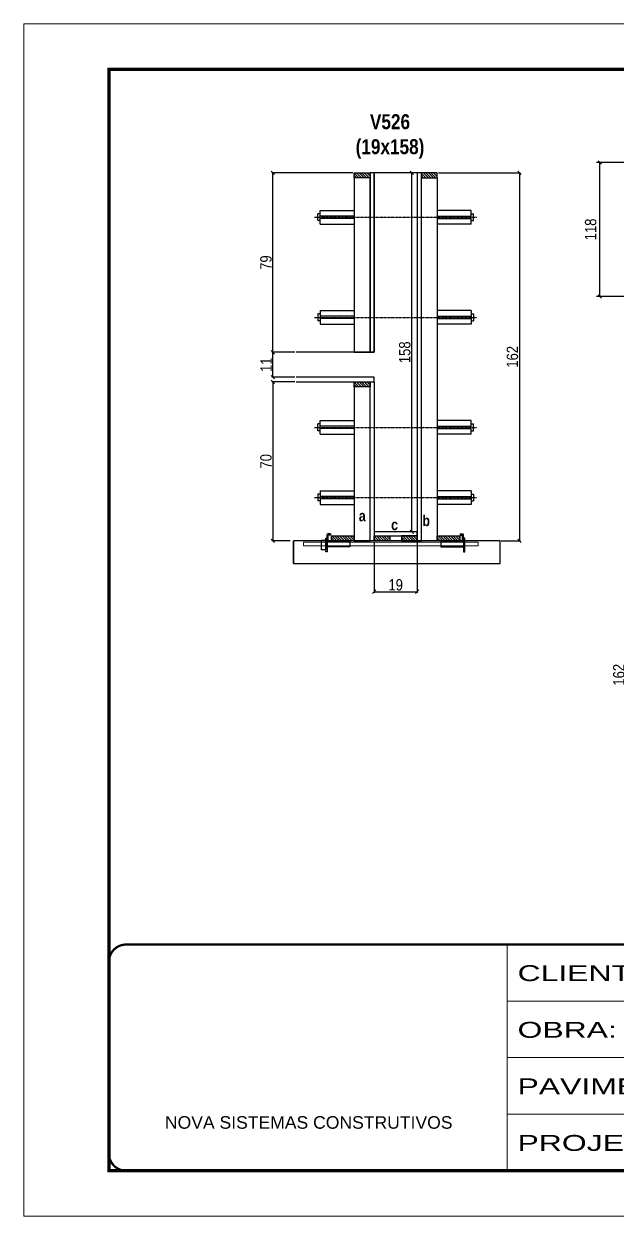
# Model space of a CAD drawing. Extents: x 13154 to 22413, y 1253 to 30260.
# Drawn here: x 14753 to 15275, y 20779 to 21829 of the extents above; entities that cross this region are included whole.
import ezdxf

# ---------------------------------------------------------------- set-up
doc = ezdxf.new("R2010")
doc.units = 0
for name, pattern in [('CONTINUO', [0]), ('DASHED', [0.75, 0.5, -0.25]), ('HIDDEN', [0.375, 0.25, -0.125])]:
    doc.linetypes.add(name, pattern=pattern)
for name, color, linetype in [('barrote', 251, 'Continuous'), ('COTA', 241, 'Continuous'), ('detalhes', 4, 'Continuous'), ('NOMENCLATURA', 7, 'Continuous'), ('Painéis', 200, 'Continuous'), ('presilha', 1, 'Continuous'), ('SARR_2.2x10', 60, 'Continuous'), ('SARR_2.2x7', 40, 'Continuous'), ('SARR_3.5x7', 81, 'Continuous'), ('TENSOR', 3, 'Continuous')]:
    doc.layers.add(name, color=color, linetype=linetype)
for name, color, linetype, lineweight in [('CONCRETO', 251, 'Continuous', 25), ('Folhas', 255, 'Continuous', 9), ('SARRAFO DE PRESSAO', 251, 'DASHED', 9), ('SCO-___-LAJ', 2, 'Continuous', 0)]:
    doc.layers.add(name, color=color, linetype=linetype, lineweight=lineweight)
doc.styles.add('ARIAL', font='arial.ttf')
doc.styles.add('COTA TECNICA', font='techl___.ttf', dxfattribs={"height": 10})
doc.styles.add('COTA TECNICA 2X', font='techl___.ttf', dxfattribs={"height": 10})
doc.styles.add('TECNICA', font='techb___.ttf', dxfattribs={"height": 10})
doc.styles.add('Tecnologia', font='')
doc.styles.get('Tecnologia').set_extended_font_data('Forgotten Futurist')
doc.dimstyles.new('PAINEL', dxfattribs={"dimtxt": 10, "dimasz": 3, "dimexe": 3, "dimexo": 3, "dimgap": 3, "dimtad": 1, "dimdec": 1, "dimzin": 12, "dimdsep": 46, "dimtxsty": 'COTA TECNICA', "dimblk1": 'OBLIQUE', "dimblk2": 'OBLIQUE', "dimsah": 1, "dimcen": 0.9, "dimclrd": 4, "dimclre": 4, "dimclrt": 240, "dimadec": 1, "dimazin": 3, "dimtfac": 1, "dimtdec": 1, "dimtmove": 0, "dimatfit": 3, "dimfxl": 1, "dimtolj": 1, "dimtzin": 12, "dimarcsym": 0})
doc.dimstyles.new('SECAO', dxfattribs={"dimscale": 0.333333, "dimtxt": 5, "dimasz": 9, "dimexe": 3, "dimexo": 3, "dimgap": 3, "dimtad": 1, "dimdec": 1, "dimlfac": 0.5, "dimzin": 12, "dimdsep": 46, "dimtxsty": 'COTA TECNICA 2X', "dimblk1": 'OBLIQUE', "dimblk2": 'OBLIQUE', "dimsah": 1, "dimcen": 0.9, "dimclrd": 4, "dimclre": 4, "dimclrt": 240, "dimadec": 1, "dimazin": 3, "dimtfac": 1, "dimtdec": 1, "dimtmove": 0, "dimatfit": 3, "dimfxl": 1, "dimtolj": 1, "dimtzin": 12, "dimarcsym": 0})

# ---------------------------------------------------------------- blocks, each defined once
blk = doc.blocks.new('9999999999')
at = {"color": 30, "linetype": 'CONTINUO'}
for p, q in [((98564.6, 34230.2), (98564.6, 34429.4)), ((98564.6, 34379.6), (99584, 34379.6)), ((98564.6, 34329.8), (99488, 34329.8)), ((98564.6, 34280), (99488, 34280))]:
    blk.add_line(p, q, dxfattribs=at)
at = {"color": 30, "linetype": 'CONTINUO', "const_width": 2}
blk.add_lwpolyline([(99584, 34230.2), (99584, 34414.4, 0.414214), (99569, 34429.4), (98229, 34429.4, 0.414214), (98214, 34414.4), (98214, 34245.2, 0.414214), (98229, 34230.2), (99584, 34230.2)], format="xyb", dxfattribs=at)
at = {"layer": 'Folhas'}
blk.add_lwpolyline([(98139, 34190.2), (99624, 34190.2), (99624, 35240.2), (98139, 35240.2)], close=True, dxfattribs=at)
at = {"layer": 'Folhas', "color": 30, "const_width": 3}
blk.add_lwpolyline([(98214, 34230.2), (99584, 34230.2), (99584, 35200.2), (98214, 35200.2)], close=True, dxfattribs=at)
at = {"color": 7, "linetype": 'Continuous', "ltscale": 5, "style": 'ARIAL'}
blk.add_text('NOVA SISTEMAS CONSTRUTIVOS', height=11.059, dxfattribs=at).set_placement((98263.2, 34267.2))
at = {"layer": 'Folhas', "color": 7, "style": 'Tecnologia', "width": 1.5}
for s, p in [('CLIENTE:', (98573.7, 34397.2)), ('OBRA:', (98573.7, 34347.3)), ('PAVIMENTO:', (98573.7, 34297.5)), ('PROJETO:', (98573.7, 34247.7))]:
    blk.add_text(s, height=14, dxfattribs=at).set_placement(p)
blk = doc.blocks.new('_Oblique')
at = {"color": 0, "linetype": 'ByBlock', "lineweight": -2}
blk.add_line((-0.5, -0.5), (0.5, 0.5), dxfattribs=at)
blk = doc.blocks.new('*D729')
at = {"layer": 'COTA', "color": 4, "lineweight": -2, "transparency": 16777216}
for p, q in [((15307.7, 21707.1), (15257.1, 21707.1)), ((15260.1, 21589.1), (15260.1, 21707.1)), ((15307.7, 21589.1), (15257.1, 21589.1))]:
    blk.add_line(p, q, dxfattribs=at)
at = {"layer": 'Defpoints', "color": 0, "transparency": 16777216}
for p in [(15260.1, 21707.1), (15310.7, 21707.1), (15310.7, 21589.1)]:
    blk.add_point(p, dxfattribs=at)
at = {"layer": 'COTA', "color": 4, "lineweight": -2, "transparency": 16777216, "xscale": 3, "yscale": 3, "zscale": 3}
for p, rotation in [((15260.1, 21707.1), 90), ((15260.1, 21589.1), 270)]:
    blk.add_blockref('_Oblique', p, dxfattribs=dict(at, rotation=rotation))
at = {"layer": 'COTA', "color": 240, "transparency": 16777216, "insert": (15252, 21648.1), "char_height": 10, "attachment_point": 5, "rotation": 90, "style": 'COTA TECNICA'}
blk.add_mtext('\\A1;118', dxfattribs=at)
blk = doc.blocks.new('*D732')
at = {"layer": 'COTA', "color": 4, "lineweight": -2, "transparency": 16777216}
for p, q in [((15307.7, 21336.9), (15282, 21336.9)), ((15285, 21336.9), (15285, 21174.9)), ((15307.7, 21174.9), (15282, 21174.9))]:
    blk.add_line(p, q, dxfattribs=at)
at = {"layer": 'Defpoints', "color": 0, "transparency": 16777216}
for p in [(15310.7, 21336.9), (15285, 21174.9), (15310.7, 21174.9)]:
    blk.add_point(p, dxfattribs=at)
at = {"layer": 'COTA', "color": 4, "lineweight": -2, "transparency": 16777216, "xscale": 3, "yscale": 3, "zscale": 3}
for p, rotation in [((15285, 21336.9), 90), ((15285, 21174.9), 270)]:
    blk.add_blockref('_Oblique', p, dxfattribs=dict(at, rotation=rotation))
at = {"layer": 'COTA', "color": 240, "transparency": 16777216, "insert": (15276.8, 21255.9), "char_height": 10, "attachment_point": 5, "rotation": 90, "style": 'COTA TECNICA'}
blk.add_mtext('\\A1;162', dxfattribs=at)
blk = doc.blocks.new('PRESILHA METÁLICA 1')
at = {"layer": 'presilha'}
for p, q in [((7.5, 10.6), (7.5, 19.9)), ((12, 21), (8.6, 21)), ((9, 11.6), (9, 18.9)), ((12, 19.5), (9.6, 19.5)), ((12, 21), (12, 19.5)), ((0, 13), (6, 13)), ((0, 13), (0, 0)), ((6, 0), (0, 0)), ((6, 15.5), (7.5, 15.5)), ((6, -2.5), (6, 15.5)), ((6, 13), (6, 0)), ((7.5, 15.5), (7.5, -2.5)), ((37.5, 4.1), (7.5, 4.1)), ((37.5, 11), (9.6, 11)), ((37.5, 11), (37.5, 4.1)), ((7.5, -2.5), (6, -2.5))]:
    blk.add_line(p, q, dxfattribs=at)
for centre, radius, start, end in [((8.6, 19.9), 1.14, 90, 180), ((9.6, 18.9), 0.57, 90, 180), ((9.6, 11.6), 0.57, 180, 270)]:
    blk.add_arc(centre, radius, start, end, dxfattribs=at)
blk = doc.blocks.new('PRESILHA METÁLICA 2')
at = {"layer": 'presilha'}
for p, q in [((-5.2, 23.5), (-5.2, 22)), ((-5.2, 23.5), (-1.9, 23.5)), ((-5.2, 22), (-2.8, 22)), ((-2.2, 14.1), (-2.2, 21.4)), ((0.8, 18), (-0.8, 18)), ((-0.8, 18), (-0.8, 0)), ((-0.8, 14.6), (-0.8, 22.4)), ((0.8, 0), (0.8, 18)), ((-30.8, 13.5), (-30.8, 6.6)), ((-30.8, 13.5), (-2.8, 13.5)), ((-30.8, 6.6), (-0.8, 6.6)), ((-0.8, 0), (0.8, 0))]:
    blk.add_line(p, q, dxfattribs=at)
for centre, radius, start, end in [((-2.8, 21.4), 0.57, 0, 90), ((-1.9, 22.4), 1.14, 0, 90), ((-2.8, 14.1), 0.57, 270, 0)]:
    blk.add_arc(centre, radius, start, end, dxfattribs=at)
blk = doc.blocks.new('*D741')
at = {"layer": 'COTA', "color": 4, "lineweight": -2, "transparency": 16777216}
for p, q in [((14991.6, 21513.9), (14971.2, 21513.9)), ((14972.2, 21513.9), (14972.2, 21373.9)), ((14987.5, 21373.9), (14971.2, 21373.9))]:
    blk.add_line(p, q, dxfattribs=at)
at = {"layer": 'Defpoints', "color": 0, "transparency": 16777216}
for p in [(14992.6, 21513.9), (14972.2, 21373.9), (14988.5, 21373.9)]:
    blk.add_point(p, dxfattribs=at)
at = {"layer": 'COTA', "color": 4, "lineweight": -2, "transparency": 16777216, "xscale": 3, "yscale": 3, "zscale": 3}
for p, rotation in [((14972.2, 21513.9), 90), ((14972.2, 21373.9), 270)]:
    blk.add_blockref('_Oblique', p, dxfattribs=dict(at, rotation=rotation))
at = {"layer": 'COTA', "color": 240, "transparency": 16777216, "insert": (14966.1, 21443.9), "char_height": 10, "attachment_point": 5, "rotation": 90, "style": 'COTA TECNICA 2X'}
blk.add_mtext('\\A1;70', dxfattribs=at)
blk = doc.blocks.new('*D742')
at = {"layer": 'COTA', "color": 4, "lineweight": -2, "transparency": 16777216}
for p, q in [((14991.6, 21539.9), (14971.2, 21539.9)), ((14972.2, 21517.9), (14972.2, 21539.9)), ((14991.6, 21517.9), (14971.2, 21517.9))]:
    blk.add_line(p, q, dxfattribs=at)
at = {"layer": 'Defpoints', "color": 0, "transparency": 16777216}
for p in [(14972.2, 21539.9), (14992.6, 21539.9), (14992.6, 21517.9)]:
    blk.add_point(p, dxfattribs=at)
at = {"layer": 'COTA', "color": 4, "lineweight": -2, "transparency": 16777216, "xscale": 3, "yscale": 3, "zscale": 3}
for p, rotation in [((14972.2, 21539.9), 90), ((14972.2, 21517.9), 270)]:
    blk.add_blockref('_Oblique', p, dxfattribs=dict(at, rotation=rotation))
at = {"layer": 'COTA', "color": 240, "transparency": 16777216, "insert": (14966.2, 21528.9), "char_height": 10, "attachment_point": 5, "rotation": 90, "style": 'COTA TECNICA 2X'}
blk.add_mtext('\\A1;11', dxfattribs=at)
blk = doc.blocks.new('*D743')
at = {"layer": 'COTA', "color": 4, "lineweight": -2, "transparency": 16777216}
for p, q in [((15117.9, 21697.9), (15190.2, 21697.9)), ((15189.2, 21697.9), (15189.2, 21373.9)), ((15173.1, 21373.9), (15190.2, 21373.9))]:
    blk.add_line(p, q, dxfattribs=at)
at = {"layer": 'Defpoints', "color": 0, "transparency": 16777216}
for p in [(15116.9, 21697.9), (15172.1, 21373.9), (15189.2, 21373.9)]:
    blk.add_point(p, dxfattribs=at)
at = {"layer": 'COTA', "color": 4, "lineweight": -2, "transparency": 16777216, "xscale": 3, "yscale": 3, "zscale": 3}
for p, rotation in [((15189.2, 21697.9), 90), ((15189.2, 21373.9), 270)]:
    blk.add_blockref('_Oblique', p, dxfattribs=dict(at, rotation=rotation))
at = {"layer": 'COTA', "color": 240, "transparency": 16777216, "insert": (15183.1, 21535.9), "char_height": 10, "attachment_point": 5, "rotation": 90, "style": 'COTA TECNICA 2X'}
blk.add_mtext('\\A1;162', dxfattribs=at)
blk = doc.blocks.new('*D744')
at = {"layer": 'COTA', "color": 4, "lineweight": -2, "transparency": 16777216}
for p, q in [((15061.3, 21372.9), (15061.3, 21328.1)), ((15099.3, 21372.9), (15099.3, 21328.1)), ((15061.3, 21329.1), (15099.3, 21329.1))]:
    blk.add_line(p, q, dxfattribs=at)
at = {"layer": 'Defpoints', "color": 0, "transparency": 16777216}
for p in [(15061.3, 21373.9), (15099.3, 21373.9), (15099.3, 21329.1)]:
    blk.add_point(p, dxfattribs=at)
at = {"layer": 'COTA', "color": 4, "lineweight": -2, "transparency": 16777216, "xscale": 3, "yscale": 3, "zscale": 3, "rotation": 180}
blk.add_blockref('_Oblique', (15061.3, 21329.1), dxfattribs=at)
at = {"layer": 'COTA', "color": 4, "lineweight": -2, "transparency": 16777216, "xscale": 3, "yscale": 3, "zscale": 3}
blk.add_blockref('_Oblique', (15099.3, 21329.1), dxfattribs=at)
at = {"layer": 'COTA', "color": 240, "transparency": 16777216, "insert": (15080.3, 21335.1), "char_height": 10, "attachment_point": 5, "style": 'COTA TECNICA 2X'}
blk.add_mtext('\\A1;19', dxfattribs=at)
blk = doc.blocks.new('*D745')
at = {"layer": 'COTA', "color": 4, "lineweight": -2, "transparency": 16777216}
for p, q in [((15042.7, 21697.9), (14971.2, 21697.9)), ((14972.2, 21539.9), (14972.2, 21697.9)), ((14991.6, 21539.9), (14971.2, 21539.9))]:
    blk.add_line(p, q, dxfattribs=at)
at = {"layer": 'Defpoints', "color": 0, "transparency": 16777216}
for p in [(14972.2, 21697.9), (15043.7, 21697.9), (14992.6, 21539.9)]:
    blk.add_point(p, dxfattribs=at)
at = {"layer": 'COTA', "color": 4, "lineweight": -2, "transparency": 16777216, "xscale": 3, "yscale": 3, "zscale": 3}
for p, rotation in [((14972.2, 21697.9), 90), ((14972.2, 21539.9), 270)]:
    blk.add_blockref('_Oblique', p, dxfattribs=dict(at, rotation=rotation))
at = {"layer": 'COTA', "color": 240, "transparency": 16777216, "insert": (14966.1, 21618.9), "char_height": 10, "attachment_point": 5, "rotation": 90, "style": 'COTA TECNICA 2X'}
blk.add_mtext('\\A1;79', dxfattribs=at)
blk = doc.blocks.new('*D746')
at = {"layer": 'COTA', "color": 4, "lineweight": -2, "transparency": 16777216}
for p, q in [((15098.3, 21697.9), (15093.4, 21697.9)), ((15094.4, 21381.9), (15094.4, 21697.9)), ((15098.3, 21381.9), (15093.4, 21381.9))]:
    blk.add_line(p, q, dxfattribs=at)
at = {"layer": 'Defpoints', "color": 0, "transparency": 16777216}
for p in [(15094.4, 21697.9), (15099.3, 21697.9), (15099.3, 21381.9)]:
    blk.add_point(p, dxfattribs=at)
at = {"layer": 'COTA', "color": 4, "lineweight": -2, "transparency": 16777216, "xscale": 3, "yscale": 3, "zscale": 3}
for p, rotation in [((15094.4, 21697.9), 90), ((15094.4, 21381.9), 270)]:
    blk.add_blockref('_Oblique', p, dxfattribs=dict(at, rotation=rotation))
at = {"layer": 'COTA', "color": 240, "transparency": 16777216, "insert": (15088.3, 21539.9), "char_height": 10, "attachment_point": 5, "rotation": 90, "style": 'COTA TECNICA 2X'}
blk.add_mtext('\\A1;158', dxfattribs=at)

msp = doc.modelspace()

# ---------------------------------------------------------------- hatches: boundary and pattern name
at = {"layer": 'SARR_2.2x10'}
h = msp.add_hatch(dxfattribs=at)
h.set_pattern_fill('ANSI31', color=256, scale=0.5, angle=90)
h.set_pattern_definition([(135, (48217.2153, -102138.2828), (-1.122532015, -1.122532015), [])])
h.paths.add_polyline_path([(15023.68, 21378.29), (15023.68, 21373.89), (15043.68, 21373.89), (15043.68, 21378.29)])
h = msp.add_hatch(dxfattribs=at)
h.set_pattern_fill('ANSI31', color=256, scale=0.5, angle=90)
h.set_pattern_definition([(135, (48310.4153, -102138.2828), (-1.122532015, -1.122532015), [])])
h.paths.add_polyline_path([(15116.88, 21378.29), (15116.88, 21373.89), (15136.88, 21373.89), (15136.88, 21378.29)])
at = {"layer": 'SARR_2.2x7'}
h = msp.add_hatch(dxfattribs=at)
h.set_pattern_fill('ANSI31', color=256, scale=0.5, angle=90)
h.set_pattern_definition([(135, (48223.2153, -101818.6828), (-1.122532015, -1.122532015), [])])
h.paths.add_polyline_path([(15057.68, 21697.89), (15057.68, 21693.49), (15043.68, 21693.49), (15043.68, 21697.89)])
h = msp.add_hatch(dxfattribs=at)
h.set_pattern_fill('ANSI31', color=256, scale=0.5, angle=90)
h.set_pattern_definition([(135, (48219.2153, -101818.6828), (-1.122532015, -1.122532015), [])])
h.paths.add_polyline_path([(15102.88, 21697.89), (15102.88, 21693.49), (15116.88, 21693.49), (15116.88, 21697.89)])
h = msp.add_hatch(dxfattribs=at)
h.set_pattern_fill('ANSI31', color=256, scale=0.5, angle=90)
h.set_pattern_definition([(135, (48223.2153, -102002.6828), (-1.122532015, -1.122532015), [])])
h.paths.add_polyline_path([(15057.68, 21513.89), (15057.68, 21509.49), (15043.68, 21509.49), (15043.68, 21513.89)])
h = msp.add_hatch(dxfattribs=at)
h.set_pattern_fill('ANSI31', color=256, scale=0.5, angle=90)
h.set_pattern_definition([(135, (48296.8153, -102138.2828), (-1.122532015, -1.122532015), [])])
h.paths.add_polyline_path([(15075.28, 21373.89), (15075.28, 21378.29), (15061.28, 21378.29), (15061.28, 21373.89)])
h = msp.add_hatch(dxfattribs=at)
h.set_pattern_fill('ANSI31', color=256, scale=0.5, angle=90)
h.set_pattern_definition([(135, (48306.8153, -102138.2828), (-1.122532015, -1.122532015), [])])
h.paths.add_polyline_path([(15085.28, 21373.89), (15085.28, 21378.29), (15099.28, 21378.29), (15099.28, 21373.89)])

# ---------------------------------------------------------------- linework, layer by layer
at = {"ltscale": 3}
for p, q in [((15011.68, 21655.86), (15011.68, 21661.86)), ((15013.68, 21661.86), (15011.68, 21661.86)), ((15013.68, 21652.86), (15013.68, 21664.86)), ((15013.68, 21664.86), (15043.68, 21664.86)), ((15146.88, 21664.86), (15116.88, 21664.86)), ((15146.88, 21652.86), (15146.88, 21664.86)), ((15146.88, 21661.86), (15148.88, 21661.86)), ((15148.88, 21655.86), (15148.88, 21661.86)), ((15013.68, 21655.86), (15011.68, 21655.86)), ((15043.68, 21659.86), (15013.68, 21659.86)), ((15043.68, 21657.86), (15013.68, 21657.86)), ((15013.68, 21652.86), (15043.68, 21652.86)), ((15116.88, 21659.86), (15146.88, 21659.86)), ((15116.88, 21657.86), (15146.88, 21657.86)), ((15146.88, 21652.86), (15116.88, 21652.86)), ((15146.88, 21655.86), (15148.88, 21655.86)), ((15011.68, 21573.64), (15011.68, 21567.64)), ((15013.68, 21573.64), (15011.68, 21573.64)), ((15013.68, 21567.64), (15011.68, 21567.64)), ((15013.68, 21576.64), (15013.68, 21564.64)), ((15013.68, 21576.64), (15043.68, 21576.64)), ((15043.68, 21571.64), (15013.68, 21571.64)), ((15043.68, 21569.64), (15013.68, 21569.64)), ((15146.88, 21576.64), (15116.88, 21576.64)), ((15116.88, 21571.64), (15146.88, 21571.64)), ((15116.88, 21569.64), (15146.88, 21569.64)), ((15146.88, 21576.64), (15146.88, 21564.64)), ((15146.88, 21573.64), (15148.88, 21573.64)), ((15146.88, 21567.64), (15148.88, 21567.64)), ((15148.88, 21573.64), (15148.88, 21567.64)), ((15013.68, 21564.64), (15043.68, 21564.64)), ((15146.88, 21564.64), (15116.88, 21564.64)), ((15011.68, 21470.81), (15011.68, 21476.81)), ((15013.68, 21476.81), (15011.68, 21476.81)), ((15013.68, 21467.81), (15013.68, 21479.81)), ((15013.68, 21479.81), (15043.68, 21479.81)), ((15043.68, 21474.81), (15013.68, 21474.81)), ((15043.68, 21472.81), (15013.68, 21472.81)), ((15146.88, 21479.81), (15116.88, 21479.81)), ((15116.88, 21474.81), (15146.88, 21474.81)), ((15116.88, 21472.81), (15146.88, 21472.81)), ((15146.88, 21467.81), (15146.88, 21479.81)), ((15146.88, 21476.81), (15148.88, 21476.81)), ((15148.88, 21470.81), (15148.88, 21476.81)), ((15013.68, 21470.81), (15011.68, 21470.81)), ((15013.68, 21467.81), (15043.68, 21467.81)), ((15146.88, 21467.81), (15116.88, 21467.81)), ((15146.88, 21470.81), (15148.88, 21470.81)), ((15011.68, 21414.97), (15011.68, 21408.97)), ((15013.68, 21414.97), (15011.68, 21414.97)), ((15013.68, 21417.97), (15013.68, 21405.97)), ((15013.68, 21417.97), (15043.68, 21417.97)), ((15043.68, 21412.97), (15013.68, 21412.97)), ((15043.68, 21410.97), (15013.68, 21410.97)), ((15146.88, 21417.97), (15116.88, 21417.97)), ((15116.88, 21412.97), (15146.88, 21412.97)), ((15116.88, 21410.97), (15146.88, 21410.97)), ((15146.88, 21417.97), (15146.88, 21405.97)), ((15146.88, 21414.97), (15148.88, 21414.97)), ((15148.88, 21414.97), (15148.88, 21408.97)), ((15013.68, 21408.97), (15011.68, 21408.97)), ((15013.68, 21405.97), (15043.68, 21405.97)), ((15146.88, 21405.97), (15116.88, 21405.97)), ((15146.88, 21408.97), (15148.88, 21408.97))]:
    msp.add_line(p, q, dxfattribs=at)
at = {"layer": 'barrote'}
msp.add_lwpolyline([(14990.22, 21353.89), (15172.14, 21353.89), (15172.14, 21373.89), (14990.22, 21373.89)], close=True, dxfattribs=at)
at = {"layer": 'CONCRETO', "linetype": 'Continuous'}
for p, q in [((15099.28, 21697.89), (15061.28, 21697.89)), ((15061.28, 21697.89), (15061.28, 21539.89)), ((15061.28, 21539.89), (14992.58, 21539.89))]:
    msp.add_line(p, q, dxfattribs=at)
at = {"layer": 'detalhes', "color": 250}
msp.add_line((14990.22, 21353.89), (14990.22, 21373.89), dxfattribs=at)
at = {"layer": 'Painéis', "linetype": 'Continuous'}
for points in [[(15057.68, 21539.89), (15061.28, 21539.89), (15061.28, 21697.89), (15057.68, 21697.89)], [(15102.88, 21373.89), (15102.88, 21697.89), (15099.28, 21697.89), (15099.28, 21373.89)], [(15057.68, 21373.89), (15057.68, 21513.89), (15061.28, 21513.89), (15061.28, 21373.89)], [(15099.28, 21381.89), (15061.28, 21381.89), (15061.28, 21378.29), (15099.28, 21378.29)]]:
    msp.add_lwpolyline(points, close=True, dxfattribs=at)
at = {"layer": 'Painéis', "linetype": 'Continuous', "elevation": 0}
msp.add_lwpolyline([(14992.58, 21513.89), (15061.28, 21513.89), (15061.28, 21517.89), (14992.58, 21517.89)], dxfattribs=at)
at = {"layer": 'SARR_2.2x10'}
for points in [[(15023.68, 21378.29), (15043.68, 21378.29), (15043.68, 21373.89), (15023.68, 21373.89)], [(15116.88, 21378.29), (15136.88, 21378.29), (15136.88, 21373.89), (15116.88, 21373.89)]]:
    msp.add_lwpolyline(points, close=True, dxfattribs=at)
at = {"layer": 'SARR_2.2x7'}
for points in [[(15043.68, 21697.89), (15057.68, 21697.89), (15057.68, 21693.49), (15043.68, 21693.49)], [(15043.68, 21513.89), (15057.68, 21513.89), (15057.68, 21509.49), (15043.68, 21509.49)], [(15061.28, 21378.29), (15075.28, 21378.29), (15075.28, 21373.89), (15061.28, 21373.89)], [(15099.28, 21378.29), (15085.28, 21378.29), (15085.28, 21373.89), (15099.28, 21373.89)]]:
    msp.add_lwpolyline(points, close=True, dxfattribs=at)
at = {"layer": 'SARR_2.2x7', "elevation": 0}
msp.add_lwpolyline([(15116.88, 21697.89), (15102.88, 21697.89), (15102.88, 21693.49), (15116.88, 21693.49)], close=True, dxfattribs=at)
at = {"layer": 'SARR_3.5x7', "elevation": 0}
for points in [[(15057.68, 21693.49), (15043.68, 21693.49), (15043.68, 21539.89), (15057.68, 21539.89)], [(15057.68, 21509.49), (15043.68, 21509.49), (15043.68, 21373.89), (15057.68, 21373.89)]]:
    msp.add_lwpolyline(points, close=True, dxfattribs=at)
at = {"layer": 'SARR_3.5x7'}
msp.add_lwpolyline([(15102.88, 21693.49), (15116.88, 21693.49), (15116.88, 21373.89), (15102.88, 21373.89)], close=True, dxfattribs=at)
at = {"layer": 'SCO-___-LAJ', "color": 1}
msp.add_lwpolyline([(14999.22, 21372.55), (15153.01, 21372.55), (15153.01, 21369.35), (14999.22, 21369.35)], close=True, dxfattribs=at)
at = {"layer": 'TENSOR', "linetype": 'HIDDEN', "ltscale": 0.5}
for p, q in [((15008.68, 21658.86), (15151.88, 21658.86)), ((15008.68, 21570.64), (15151.88, 21570.64)), ((15008.68, 21473.81), (15151.88, 21473.81)), ((15008.68, 21411.97), (15151.88, 21411.97))]:
    msp.add_line(p, q, dxfattribs=at)

# ---------------------------------------------------------------- block references
at = {"layer": 'presilha', "xscale": 0.6666666666666666, "yscale": 0.6666666666666666, "zscale": 0.6666666666666666}
for name, p in [('PRESILHA METÁLICA 1', (15014.81, 21365.92)), ('PRESILHA METÁLICA 2', (15140.56, 21364.25))]:
    msp.add_blockref(name, p, dxfattribs=at)
at = {"layer": 'SARRAFO DE PRESSAO', "color": 6, "linetype": 'ByBlock'}
msp.add_blockref('9999999999', (-83386.1, -13411.06), dxfattribs=at)

# ---------------------------------------------------------------- texts
at = {"layer": 'detalhes', "style": 'TECNICA'}
for s, p in [('a', (15047.8, 21391.08)), ('c', (15076.25, 21383.29)), ('b', (15103.78, 21386.81))]:
    msp.add_text(s, height=9.6, dxfattribs=at).set_placement(p)
at = {"layer": 'NOMENCLATURA', "insert": (15075.28, 21749.58), "char_height": 13.2, "attachment_point": 2, "style": 'TECNICA'}
msp.add_mtext_dynamic_manual_height_columns('V526\\P(19x158)', width=300.2766, gutter_width=1, heights=[0], dxfattribs=at)

# ---------------------------------------------------------------- dimensions: what is measured, and where the dimension line sits
at = {"layer": 'COTA'}
for base, p1, p2, dimstyle, picture, middle in [((15260.08, 21707.14), (15310.73, 21589.14), (15310.73, 21707.14), 'PAINEL', '*D729', (15251.98, 21648.14)), ((14972.23, 21697.89), (14992.58, 21539.89), (15043.68, 21697.89), 'SECAO', '*D745', (14966.13, 21618.89)), ((15094.43, 21697.89), (15099.28, 21381.89), (15099.28, 21697.89), 'SECAO', '*D746', (15088.29, 21539.89)), ((15189.19, 21373.89, 0), (15116.88, 21697.89), (15172.09, 21373.89, 0), 'SECAO', '*D743', (15183.09, 21535.89, 0)), ((14972.23, 21539.89), (14992.58, 21517.89), (14992.58, 21539.89), 'SECAO', '*D742', (14966.17, 21528.89)), ((14972.23, 21373.89, 0), (14992.58, 21513.89), (14988.46, 21373.89, 0), 'SECAO', '*D741', (14966.13, 21443.89, 0)), ((15284.95, 21174.87), (15310.73, 21336.87), (15310.73, 21174.87), 'PAINEL', '*D732', (15276.85, 21255.87))]:
    dim = msp.add_linear_dim(base=base, p1=p1, p2=p2, angle=90, dimstyle=dimstyle, dxfattribs=at)
    dim.commit()
    dim.dimension.update_dxf_attribs({"geometry": picture, "text_midpoint": middle})
dim = msp.add_linear_dim(base=(15099.28, 21329.06), p1=(15061.28, 21373.89), p2=(15099.28, 21373.89), dimstyle='SECAO', dxfattribs=at)
dim.commit()
dim.dimension.update_dxf_attribs({"geometry": '*D744', "text_midpoint": (15080.28, 21335.15)})

doc.saveas('drawing.dxf')
